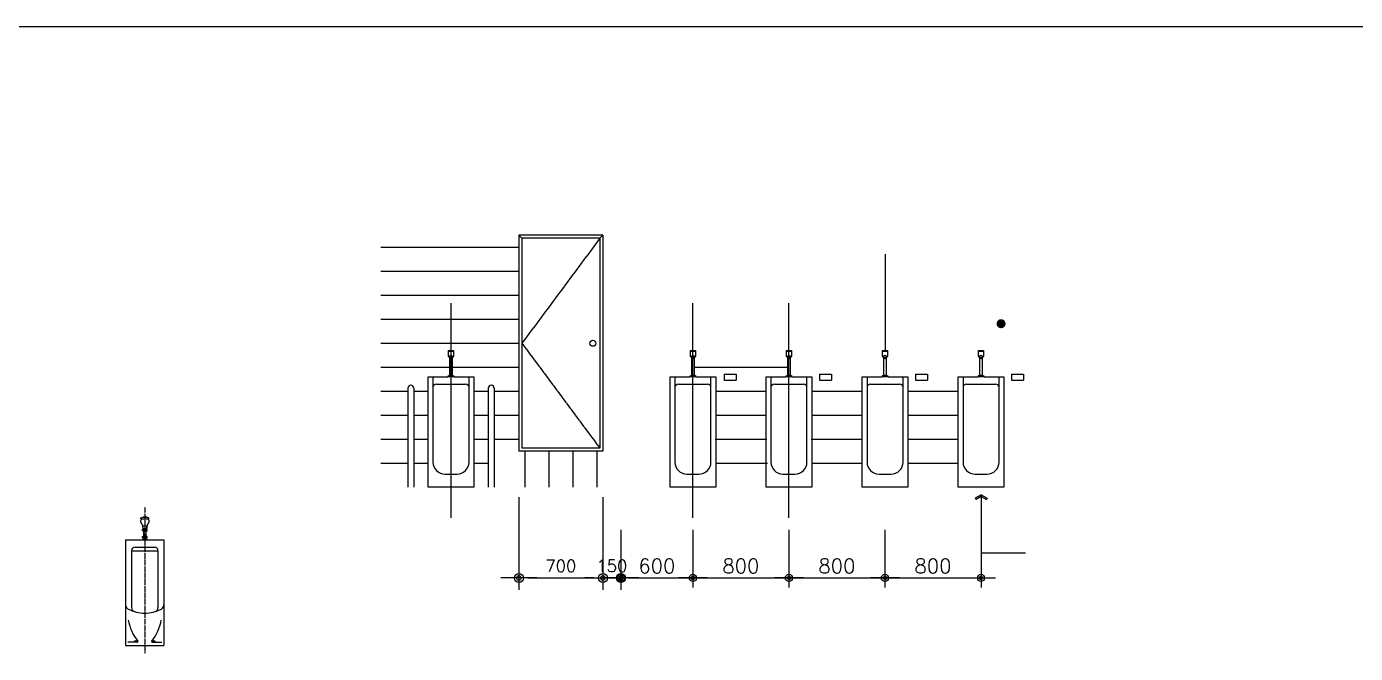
# Model space of a CAD drawing. Header units: inches. Extents: x -1249499 to 290957, y -589671 to 1013543.
# Drawn here: x -1172278 to -1161208, y 305577 to 310801 of the extents above; entities that cross this region are included whole.
import ezdxf

# ---------------------------------------------------------------- set-up
doc = ezdxf.new("R2010")
doc.units = ezdxf.units.IN
doc.header["$MEASUREMENT"] = 0
for name, pattern in [('CEN', [62, 60, -1, 0, -1]), ('CENTER', [2, 1.25, -0.25, 0.25, -0.25]), ('DASHDOT', [1, 0.5, -0.25, 0, -0.25])]:
    doc.linetypes.add(name, pattern=pattern)
for name, color, linetype in [('CEN', 1, 'CEN'), ('CENT', 1, 'CENTER'), ('DIM', 1, 'Continuous'), ('FUR', 4, 'Continuous'), ('HAT', 5, 'Continuous'), ('TOIL', 9, 'Continuous'), ('WID', 4, 'Continuous'), ('WND', 3, 'Continuous')]:
    doc.layers.add(name, color=color, linetype=linetype)
doc.styles.add('R14HS', font='romans.shx', dxfattribs={"bigfont": 'hsw.shx'})
doc.styles.get("Standard").update_dxf_attribs({"font": 'DotumChe.ttf'})
doc.dimstyles.get("Standard").update_dxf_attribs({"dimtxt": 0.18, "dimasz": 0.18, "dimexe": 0.18, "dimexo": 0.0625, "dimgap": 0.09, "dimtad": 0, "dimtih": 1, "dimtoh": 1, "dimdec": 4, "dimzin": 0, "dimdsep": 46, "dimtxsty": 'Standard', "dimcen": 0.09, "dimadec": 0, "dimazin": 0, "dimtfac": 1, "dimtdec": 4, "dimtofl": 0, "dimtmove": 0, "dimatfit": 3, "dimfxl": 1, "dimtolj": 1, "dimtzin": 0, "dimarcsym": 0})

# ---------------------------------------------------------------- blocks, each defined once
blk = doc.blocks.new('ARROW1')
for p, q in [((0, 0), (0.29, 0.5)), ((0, 0), (0.29, -0.5)), ((0.16, 0), (0.41, 0.43)), ((0.16, 0), (0.41, -0.43)), ((0.29, 0.5), (0.41, 0.43)), ((0.29, -0.5), (0.41, -0.43))]:
    blk.add_line(p, q)
blk = doc.blocks.new('2E-T203')
at = {"color": 0}
for p, q in [((20, 1130), (-20, 1130)), ((-10, 1085), (10, 1085)), ((25, 920), (-25, 920)), ((-20, 930), (20, 930)), ((-15, 935), (15, 935)), ((-120, 860), (120, 860))]:
    blk.add_line(p, q, dxfattribs=at)
blk.add_lwpolyline([(-20, 1140), (20, 1140), (20, 1090), (10, 1085), (10, 935), (15, 935), (15, 930), (20, 930), (25, 920), (190, 920), (190, 0), (-190, 0), (-190, 920), (-25, 920), (-20, 930), (-15, 930), (-15, 935), (-10, 935), (-10, 1085), (-20, 1090)], close=True, dxfattribs=at)
blk.add_lwpolyline([(-150, 920), (-150, 210, 0.414214), (-50, 110), (50, 110, 0.414214), (150, 210), (150, 920)], format="xyb", dxfattribs=at)
blk.add_circle((0, 1085), 15, dxfattribs=at)
for centre, start, end in [((-120, 830), 90, 180), ((120, 830), 0, 90)]:
    blk.add_arc(centre, 30, start, end, dxfattribs=at)
blk = doc.blocks.new('DIMDOT')
at = {"color": 0}
blk.add_line((-2, 0), (2, 0), dxfattribs=at)
for radius in [0.5, 0.25]:
    blk.add_circle((0, 0), radius, dxfattribs=at)
blk = doc.blocks.new('*D729')
at = {"layer": 'DEFPOINTS', "color": 0, "transparency": 16777216}
for p in [(-1167327, 306806), (-1166727, 306806), (-1166727, 306206)]:
    blk.add_point(p, dxfattribs=at)
at = {"layer": 'DIM', "color": 4, "transparency": 16777216}
for p, q in [((-1167327, 306606), (-1167327, 306126)), ((-1166727, 306606), (-1166727, 306126)), ((-1167267, 306206), (-1166787, 306206))]:
    blk.add_line(p, q, dxfattribs=at)
at = {"layer": 'DIM', "color": 4, "transparency": 16777216, "xscale": 60, "yscale": 60, "zscale": 60, "rotation": 180}
blk.add_blockref('DIMDOT', (-1167327, 306206), dxfattribs=at)
at = {"layer": 'DIM', "color": 4, "transparency": 16777216, "xscale": 60, "yscale": 60, "zscale": 60}
blk.add_blockref('DIMDOT', (-1166727, 306206), dxfattribs=at)
at = {"layer": 'DIM', "color": 7, "transparency": 16777216, "insert": (-1167027, 306306), "char_height": 120, "attachment_point": 5, "style": 'R14HS'}
blk.add_mtext('\\A1;600', dxfattribs=at)
blk = doc.blocks.new('*D730')
at = {"layer": 'DEFPOINTS', "color": 0, "transparency": 16777216}
for p in [(-1166727, 306806), (-1165927, 306806), (-1165927, 306206)]:
    blk.add_point(p, dxfattribs=at)
at = {"layer": 'DIM', "color": 4, "transparency": 16777216}
for p, q in [((-1166727, 306606), (-1166727, 306126)), ((-1165927, 306606), (-1165927, 306126)), ((-1166667, 306206), (-1165987, 306206))]:
    blk.add_line(p, q, dxfattribs=at)
at = {"layer": 'DIM', "color": 4, "transparency": 16777216, "xscale": 60, "yscale": 60, "zscale": 60, "rotation": 180}
blk.add_blockref('DIMDOT', (-1166727, 306206), dxfattribs=at)
at = {"layer": 'DIM', "color": 4, "transparency": 16777216, "xscale": 60, "yscale": 60, "zscale": 60}
blk.add_blockref('DIMDOT', (-1165927, 306206), dxfattribs=at)
at = {"layer": 'DIM', "color": 7, "transparency": 16777216, "insert": (-1166327, 306306), "char_height": 120, "attachment_point": 5, "style": 'R14HS'}
blk.add_mtext('\\A1;800', dxfattribs=at)
blk = doc.blocks.new('*D731')
at = {"layer": 'DEFPOINTS', "color": 0, "transparency": 16777216}
for p in [(-1165927, 306806), (-1165127, 306806), (-1165127, 306206)]:
    blk.add_point(p, dxfattribs=at)
at = {"layer": 'DIM', "color": 4, "transparency": 16777216}
for p, q in [((-1165927, 306606), (-1165927, 306126)), ((-1165127, 306606), (-1165127, 306126)), ((-1165867, 306206), (-1165187, 306206))]:
    blk.add_line(p, q, dxfattribs=at)
at = {"layer": 'DIM', "color": 4, "transparency": 16777216, "xscale": 60, "yscale": 60, "zscale": 60, "rotation": 180}
blk.add_blockref('DIMDOT', (-1165927, 306206), dxfattribs=at)
at = {"layer": 'DIM', "color": 4, "transparency": 16777216, "xscale": 60, "yscale": 60, "zscale": 60}
blk.add_blockref('DIMDOT', (-1165127, 306206), dxfattribs=at)
at = {"layer": 'DIM', "color": 7, "transparency": 16777216, "insert": (-1165527, 306306), "char_height": 120, "attachment_point": 5, "style": 'R14HS'}
blk.add_mtext('\\A1;800', dxfattribs=at)
blk = doc.blocks.new('*D732')
at = {"layer": 'DEFPOINTS', "color": 0, "transparency": 16777216}
for p in [(-1165127, 306806), (-1164327, 306806), (-1164327, 306206)]:
    blk.add_point(p, dxfattribs=at)
at = {"layer": 'DIM', "color": 4, "transparency": 16777216}
for p, q in [((-1165127, 306606), (-1165127, 306126)), ((-1164327, 306606), (-1164327, 306126)), ((-1165067, 306206), (-1164387, 306206))]:
    blk.add_line(p, q, dxfattribs=at)
at = {"layer": 'DIM', "color": 4, "transparency": 16777216, "xscale": 60, "yscale": 60, "zscale": 60, "rotation": 180}
blk.add_blockref('DIMDOT', (-1165127, 306206), dxfattribs=at)
at = {"layer": 'DIM', "color": 4, "transparency": 16777216, "xscale": 60, "yscale": 60, "zscale": 60}
blk.add_blockref('DIMDOT', (-1164327, 306206), dxfattribs=at)
at = {"layer": 'DIM', "color": 7, "transparency": 16777216, "insert": (-1164727, 306306), "char_height": 120, "attachment_point": 5, "style": 'R14HS'}
blk.add_mtext('\\A1;800', dxfattribs=at)
blk = doc.blocks.new('*D733')
at = {"layer": 'DEFPOINTS', "color": 0, "transparency": 16777216}
for p in [(-1168177, 307128), (-1167477, 307128), (-1167477, 306206)]:
    blk.add_point(p, dxfattribs=at)
at = {"layer": 'DIM', "color": 4, "transparency": 16777216}
for p, q in [((-1168177, 306878), (-1168177, 306106)), ((-1167477, 306878), (-1167477, 306106)), ((-1168102, 306206), (-1167552, 306206))]:
    blk.add_line(p, q, dxfattribs=at)
at = {"layer": 'DIM', "color": 4, "transparency": 16777216, "xscale": 75, "yscale": 75, "zscale": 75, "rotation": 180}
blk.add_blockref('DIMDOT', (-1168177, 306206), dxfattribs=at)
at = {"layer": 'DIM', "color": 4, "transparency": 16777216, "xscale": 75, "yscale": 75, "zscale": 75}
blk.add_blockref('DIMDOT', (-1167477, 306206), dxfattribs=at)
at = {"layer": 'DIM', "color": 7, "transparency": 16777216, "insert": (-1167827, 306306), "char_height": 100, "attachment_point": 5, "style": 'R14HS'}
blk.add_mtext('\\A1;700', dxfattribs=at)
blk = doc.blocks.new('*D734')
at = {"layer": 'DEFPOINTS', "color": 0, "transparency": 16777216}
for p in [(-1167477, 307128), (-1167327, 306556), (-1167327, 306206)]:
    blk.add_point(p, dxfattribs=at)
at = {"layer": 'DIM', "color": 4, "transparency": 16777216}
for p, q in [((-1167552, 306206), (-1167627, 306206)), ((-1167477, 306206), (-1167327, 306206)), ((-1167327, 306306), (-1167327, 306106)), ((-1167252, 306206), (-1167177, 306206))]:
    blk.add_line(p, q, dxfattribs=at)
at = {"layer": 'DIM', "color": 4, "transparency": 16777216, "xscale": 75, "yscale": 75, "zscale": 75}
blk.add_blockref('DIMDOT', (-1167477, 306206), dxfattribs=at)
at = {"layer": 'DIM', "color": 4, "transparency": 16777216, "xscale": 75, "yscale": 75, "zscale": 75, "rotation": 180}
blk.add_blockref('DIMDOT', (-1167327, 306206), dxfattribs=at)
at = {"layer": 'DIM', "color": 7, "transparency": 16777216, "insert": (-1167402, 306306), "char_height": 100, "attachment_point": 5, "style": 'R14HS'}
blk.add_mtext('\\A1;150', dxfattribs=at)

msp = doc.modelspace()

# ---------------------------------------------------------------- linework, layer by layer
at = {"color": 6}
msp.add_line((-1193392, 310801), (-803046.5, 310801), dxfattribs=at)
at = {"layer": 'CEN'}
for p, q in [((-1167501.6, 309036.8), (-1168151.6, 308161.8)), ((-1168742.3, 306708.2), (-1168742.3, 308495.9)), ((-1166726.6, 306708.2), (-1166726.6, 308495.9)), ((-1165926.6, 306708.2), (-1165926.6, 308495.9)), ((-1168151.6, 308161.8), (-1167501.6, 307286.8))]:
    msp.add_line(p, q, dxfattribs=at)
at = {"layer": 'CENT', "linetype": 'DASHDOT'}
msp.add_line((-1171293.4, 306796.2), (-1171293.4, 305577), dxfattribs=at)
at = {"layer": 'DIM', "const_width": 37.5}
msp.add_lwpolyline([(-1164178.6, 308324.8, 1), (-1164141.1, 308324.8, 1)], format="xyb", close=True, dxfattribs=at)
at = {"layer": 'DIM'}
msp.add_lwpolyline([(-1164325.1, 306891.8), (-1164325.1, 306416), (-1163955.1, 306416)], dxfattribs=at)
at = {"layer": 'FUR', "color": 4}
for p, q in [((-1165106.6, 308091.8), (-1165146.6, 308091.8)), ((-1164306.6, 308091.8), (-1164346.6, 308091.8)), ((-1165136.6, 308046.8), (-1165116.6, 308046.8)), ((-1164336.6, 308046.8), (-1164316.6, 308046.8)), ((-1165101.6, 307881.8), (-1165151.6, 307881.8)), ((-1165146.6, 307891.8), (-1165106.6, 307891.8)), ((-1165141.6, 307896.8), (-1165111.6, 307896.8)), ((-1164873.7, 307905.6), (-1164873.7, 307855.6)), ((-1164301.6, 307881.8), (-1164351.6, 307881.8)), ((-1164346.6, 307891.8), (-1164306.6, 307891.8)), ((-1164341.6, 307896.8), (-1164311.6, 307896.8)), ((-1165246.6, 307821.8), (-1165006.6, 307821.8)), ((-1164446.6, 307821.8), (-1164206.6, 307821.8))]:
    msp.add_line(p, q, dxfattribs=at)
at = {"layer": 'FUR'}
for p, q in [((-1166467.1, 307905.6), (-1166467.1, 307855.6)), ((-1166467.1, 307905.6), (-1166367.1, 307905.6)), ((-1166367.1, 307905.6), (-1166367.1, 307855.6)), ((-1165673.7, 307905.6), (-1165673.7, 307855.6)), ((-1165673.7, 307905.6), (-1165573.7, 307905.6)), ((-1165573.7, 307905.6), (-1165573.7, 307855.6)), ((-1164873.7, 307905.6), (-1164773.7, 307905.6)), ((-1164773.7, 307905.6), (-1164773.7, 307855.6)), ((-1164073.7, 307905.6), (-1164073.7, 307855.6)), ((-1164073.7, 307905.6), (-1163973.7, 307905.6)), ((-1163973.7, 307905.6), (-1163973.7, 307855.6)), ((-1166467.1, 307855.6), (-1166367.1, 307855.6)), ((-1165673.7, 307855.6), (-1165573.7, 307855.6)), ((-1164873.7, 307855.6), (-1164773.7, 307855.6)), ((-1164073.7, 307855.6), (-1163973.7, 307855.6))]:
    msp.add_line(p, q, dxfattribs=at)
at = {"layer": 'FUR', "color": 4}
for points in [[(-1165146.6, 308101.8), (-1165106.6, 308101.8), (-1165106.6, 308051.8), (-1165116.6, 308046.8), (-1165116.6, 307896.8), (-1165111.6, 307896.8), (-1165111.6, 307891.8), (-1165106.6, 307891.8), (-1165101.6, 307881.8), (-1164936.6, 307881.8), (-1164936.6, 306961.8), (-1165316.6, 306961.8), (-1165316.6, 307881.8), (-1165151.6, 307881.8), (-1165146.6, 307891.8), (-1165141.6, 307891.8), (-1165141.6, 307896.8), (-1165136.6, 307896.8), (-1165136.6, 308046.8), (-1165146.6, 308051.8)], [(-1164346.6, 308101.8), (-1164306.6, 308101.8), (-1164306.6, 308051.8), (-1164316.6, 308046.8), (-1164316.6, 307896.8), (-1164311.6, 307896.8), (-1164311.6, 307891.8), (-1164306.6, 307891.8), (-1164301.6, 307881.8), (-1164136.6, 307881.8), (-1164136.6, 306961.8), (-1164516.6, 306961.8), (-1164516.6, 307881.8), (-1164351.6, 307881.8), (-1164346.6, 307891.8), (-1164341.6, 307891.8), (-1164341.6, 307896.8), (-1164336.6, 307896.8), (-1164336.6, 308046.8), (-1164346.6, 308051.8)]]:
    msp.add_lwpolyline(points, close=True, dxfattribs=at)
for points in [[(-1165276.6, 307881.8), (-1165276.6, 307171.8, 0.4142136), (-1165176.6, 307071.8), (-1165076.6, 307071.8, 0.4142136), (-1164976.6, 307171.8), (-1164976.6, 307881.8)], [(-1164476.6, 307881.8), (-1164476.6, 307171.8, 0.4142136), (-1164376.6, 307071.8), (-1164276.6, 307071.8, 0.4142136), (-1164176.6, 307171.8), (-1164176.6, 307881.8)]]:
    msp.add_lwpolyline(points, format="xyb", dxfattribs=at)
at = {"layer": 'FUR'}
msp.add_circle((-1167560.6, 308161.8), 25, dxfattribs=at)
at = {"layer": 'FUR', "color": 4}
for centre in [(-1165126.6, 308046.8), (-1164326.6, 308046.8)]:
    msp.add_circle(centre, 15, dxfattribs=at)
for centre, start, end in [((-1165246.6, 307791.8), 90, 180), ((-1165006.6, 307791.8), 0, 90), ((-1164446.6, 307791.8), 90, 180), ((-1164206.6, 307791.8), 0, 90)]:
    msp.add_arc(centre, 30, start, end, dxfattribs=at)
at = {"layer": 'HAT'}
for p, q in [((-1169326.6, 308961.8), (-1168176.6, 308961.8)), ((-1165126.6, 308904.2), (-1165126.6, 308101.8)), ((-1169326.6, 308761.8), (-1168176.6, 308761.8)), ((-1169326.6, 308561.8), (-1168176.6, 308561.8)), ((-1169326.6, 308361.8), (-1168176.6, 308361.8)), ((-1169326.6, 308161.8), (-1168176.6, 308161.8)), ((-1169326.6, 307961.8), (-1168751.2, 307961.8)), ((-1168733.6, 307961.8), (-1168176.6, 307961.8)), ((-1166717.4, 307961.8), (-1165936.6, 307961.8)), ((-1169326.6, 307761.8), (-1169102.2, 307761.8)), ((-1169052.2, 307761.8), (-1168932.4, 307761.8)), ((-1168551.6, 307761.8), (-1168432.3, 307761.8)), ((-1168382.3, 307761.8), (-1168176.6, 307761.8)), ((-1166535.5, 307761.8), (-1166113.6, 307761.8)), ((-1165734.2, 307761.8), (-1165316.6, 307761.8)), ((-1164936.6, 307761.8), (-1164516.6, 307761.8)), ((-1169326.6, 307561.8), (-1169102.2, 307561.8)), ((-1169052.2, 307561.8), (-1168928.5, 307561.8)), ((-1168551.8, 307561.8), (-1168432.3, 307561.8)), ((-1168382.3, 307561.8), (-1168176.6, 307561.8)), ((-1166535.5, 307561.8), (-1166119.2, 307561.8)), ((-1165739.7, 307561.8), (-1165316.6, 307561.8)), ((-1164936.6, 307561.8), (-1164516.6, 307561.8)), ((-1169326.6, 307361.8), (-1169102.2, 307361.8)), ((-1169052.2, 307361.8), (-1168932.7, 307361.8)), ((-1168549.6, 307361.8), (-1168432.3, 307361.8)), ((-1168382.3, 307361.8), (-1168176.6, 307361.8)), ((-1166541, 307361.8), (-1166110, 307361.8)), ((-1165741.5, 307361.8), (-1165316.6, 307361.8)), ((-1164936.6, 307361.8), (-1164516.6, 307361.8)), ((-1168126.6, 307261.8), (-1168126.6, 306961.8)), ((-1167926.6, 307261.8), (-1167926.6, 306961.8)), ((-1167726.6, 307261.8), (-1167726.6, 306961.8)), ((-1167526.6, 307261.8), (-1167526.6, 306961.8)), ((-1169326.6, 307161.8), (-1169102.2, 307161.8)), ((-1169052.2, 307161.8), (-1168932.7, 307161.8)), ((-1168551.8, 307161.8), (-1168432.3, 307161.8)), ((-1166533.7, 307161.8), (-1166106.3, 307161.8)), ((-1165734.2, 307161.8), (-1165316.6, 307161.8)), ((-1164936.6, 307161.8), (-1164516.6, 307161.8))]:
    msp.add_line(p, q, dxfattribs=at)
at = {"layer": 'TOIL', "linetype": 'Continuous'}
for p, q in [((-1171326.4, 306706.5), (-1171306.5, 306711.5)), ((-1171326.4, 306698.5), (-1171326.4, 306706.5)), ((-1171326.4, 306698.5), (-1171319.8, 306698.5)), ((-1171319.8, 306698.5), (-1171266.3, 306698.5)), ((-1171312.4, 306646.6), (-1171308.7, 306609.2)), ((-1171306.5, 306715.5), (-1171293.4, 306715.5)), ((-1171306.5, 306711.5), (-1171306.5, 306715.5)), ((-1171306.5, 306711.5), (-1171280.3, 306711.5)), ((-1171280.3, 306715.5), (-1171293.4, 306715.5)), ((-1171280.3, 306711.5), (-1171280.3, 306715.5)), ((-1171260.3, 306706.5), (-1171280.3, 306711.5)), ((-1171274.3, 306646.6), (-1171278.1, 306609.2)), ((-1171260.3, 306698.5), (-1171267, 306698.5)), ((-1171260.3, 306698.5), (-1171260.3, 306706.5)), ((-1171453.4, 306523.3), (-1171453.4, 305643.3)), ((-1171453.4, 306523.3), (-1171133.4, 306523.3)), ((-1171403.4, 306433.3), (-1171403.4, 305959.2)), ((-1171403.4, 306433.3), (-1171183.4, 306433.3)), ((-1171373.4, 306463.3), (-1171213.4, 306463.3)), ((-1171183.4, 306433.3), (-1171183.4, 305959.2)), ((-1171133.4, 306523.3), (-1171133.4, 305643.3)), ((-1171355.8, 305670.3), (-1171435.8, 305670.3)), ((-1171231, 305670.3), (-1171201, 305670.3)), ((-1171201, 305670.3), (-1171181, 305670.3)), ((-1171181, 305670.3), (-1171161, 305670.3)), ((-1171161, 305670.3), (-1171151, 305670.3))]:
    msp.add_line(p, q, dxfattribs=at)
at = {"layer": 'TOIL'}
for p, q in [((-1171313.2, 306609.2), (-1171293.4, 306609.2)), ((-1171313.2, 306597.5), (-1171313.2, 306609.2)), ((-1171293.4, 306597.5), (-1171313.2, 306597.5)), ((-1171313.2, 306539.3), (-1171313.2, 306551.1)), ((-1171313.2, 306551.1), (-1171293.4, 306551.1)), ((-1171293.4, 306539.3), (-1171313.2, 306539.3)), ((-1171305.2, 306597.5), (-1171305.2, 306609.2)), ((-1171305.2, 306539.3), (-1171305.2, 306551.1)), ((-1171303.4, 306597.5), (-1171303.4, 306551.1)), ((-1171303.4, 306539.3), (-1171303.4, 306532.8)), ((-1171273.5, 306609.2), (-1171293.4, 306609.2)), ((-1171293.4, 306597.5), (-1171273.5, 306597.5)), ((-1171273.5, 306551.1), (-1171293.4, 306551.1)), ((-1171293.4, 306539.3), (-1171273.5, 306539.3)), ((-1171283.4, 306597.5), (-1171283.4, 306551.1)), ((-1171283.4, 306539.3), (-1171283.4, 306532.8)), ((-1171281.5, 306597.5), (-1171281.5, 306609.2)), ((-1171281.5, 306539.3), (-1171281.5, 306551.1)), ((-1171273.5, 306597.5), (-1171273.5, 306609.2)), ((-1171273.5, 306539.3), (-1171273.5, 306551.1)), ((-1171293.4, 306532.8), (-1171303.4, 306532.8)), ((-1171293.4, 306532.8), (-1171283.4, 306532.8)), ((-1171453.4, 305643.3), (-1171133.4, 305643.3))]:
    msp.add_line(p, q, dxfattribs=at)
at = {"layer": 'TOIL', "linetype": 'Continuous'}
for points in [[(-1171320.4, 306698.5, 0), (-1171321.7, 306695.5, 0), (-1171323.1, 306692.5, 0), (-1171324.6, 306689.5, 0), (-1171326, 306686.6, 0), (-1171327.2, 306683.6, 0), (-1171328, 306680.6, 0), (-1171328.4, 306677.6, 0), (-1171328.2, 306674.6, 0), (-1171327.4, 306671.6, 0), (-1171326.2, 306668.6, 0), (-1171324.7, 306665.7, 0), (-1171323, 306662.8, 0), (-1171321.2, 306660, 0), (-1171319.4, 306657.2, 0), (-1171317.6, 306654.6, 0), (-1171315.9, 306651.9, 0), (-1171314.2, 306649.3, 0), (-1171312.4, 306646.6, 0)], [(-1171266.3, 306698.5, 0), (-1171265.1, 306695.5, 0), (-1171263.6, 306692.5, 0), (-1171262.1, 306689.5, 0), (-1171260.7, 306686.6, 0), (-1171259.5, 306683.6, 0), (-1171258.7, 306680.6, 0), (-1171258.3, 306677.6, 0), (-1171258.6, 306674.6, 0), (-1171259.4, 306671.6, 0), (-1171260.6, 306668.6, 0), (-1171262.1, 306665.7, 0), (-1171263.8, 306662.8, 0), (-1171265.6, 306660, 0), (-1171267.3, 306657.2, 0), (-1171269.1, 306654.6, 0), (-1171270.8, 306651.9, 0), (-1171272.6, 306649.3, 0), (-1171274.3, 306646.6, 0)]]:
    msp.add_polyline3d(points, dxfattribs=at)
msp.add_circle((-1171293.4, 306629.5), 15, dxfattribs=at)
for centre, radius, start, end in [((-1171373.4, 306433.3), 30, 90, 180), ((-1171213.4, 306433.3), 30, 0, 90), ((-1171413.4, 305982.7), 40, 180, 242.51358), ((-1171173.4, 305982.7), 40, 297.48642, 0), ((-1171293.4, 306213.3), 300, 242.51358, 270), ((-1171368.4, 305959.2), 35, 180, 253.55951), ((-1171293.4, 306213.3), 300, 270, 297.48642), ((-1171218.4, 305959.2), 35, 286.44049, 0), ((-1171033.7, 305926.4), 403.4, 190.15602, 217.94251), ((-1171553, 305926.4), 403.4, 322.05749, 349.84398), ((-1171355.8, 305675.3), 5, 270.00012, 37.94273), ((-1171231, 305675.3), 5, 142.05727, 269.99988)]:
    msp.add_arc(centre, radius, start, end, dxfattribs=at)
at = {"layer": 'TOIL'}
for centre, radius, start, end in [((-1171303.4, 306523.3), 9.45, 90, 180), ((-1171283.4, 306523.3), 9.45, 0, 90), ((-1171370.4, 305669.7), 11.5, 2.90989, 177.09011), ((-1171216.3, 305669.7), 11.5, 2.90989, 177.09011)]:
    msp.add_arc(centre, radius, start, end, dxfattribs=at)
at = {"layer": 'WID', "color": 4}
for p, q in [((-1169102.2, 307787), (-1169102.2, 306961.8)), ((-1169052.2, 307787), (-1169052.2, 306961.8)), ((-1168432.3, 307787), (-1168432.3, 306961.8)), ((-1168382.3, 307787), (-1168382.3, 306961.8))]:
    msp.add_line(p, q, dxfattribs=at)
at = {"layer": 'WID'}
for centre in [(-1169077.2, 307787), (-1168407.3, 307787)]:
    msp.add_arc(centre, 25, 0, 180, dxfattribs=at)
at = {"layer": 'WND'}
for p, q in [((-1168176.6, 309061.8), (-1168176.6, 307261.8)), ((-1167476.6, 309061.8), (-1168176.6, 309061.8)), ((-1168151.6, 309036.8), (-1168176.6, 309061.8)), ((-1167501.6, 309036.8), (-1168151.6, 309036.8)), ((-1168151.6, 309036.8), (-1168151.6, 307286.8)), ((-1167501.6, 309036.8), (-1167476.6, 309061.8)), ((-1167501.6, 309036.8), (-1167501.6, 307286.8)), ((-1167476.6, 309061.8), (-1167476.6, 307261.8)), ((-1167476.6, 307261.8), (-1168176.6, 307261.8)), ((-1167501.6, 307286.8), (-1168151.6, 307286.8))]:
    msp.add_line(p, q, dxfattribs=at)

# ---------------------------------------------------------------- block references
at = {"layer": 'DIM', "xscale": 100, "yscale": 100, "zscale": 100, "rotation": 270}
msp.add_blockref('ARROW1', (-1164325.1, 306900), dxfattribs=at)
at = {"layer": 'FUR'}
for p in [(-1168742.3, 306961.8), (-1166726.6, 306961.8), (-1165926.6, 306961.8)]:
    msp.add_blockref('2E-T203', p, dxfattribs=at)

# ---------------------------------------------------------------- dimensions: what is measured, and where the dimension line sits
at = {"layer": 'DIM'}
for base, p1, p2, override, picture, middle in [((-1167476.6, 306205.7), (-1168176.6, 307127.8), (-1167476.6, 307127.8), {"dimscale": 50, "dimtxt": 2, "dimasz": 1.5, "dimexe": 2, "dimexo": 5, "dimgap": 1, "dimtad": 1, "dimtih": 0, "dimtoh": 0, "dimdec": 0, "dimtxsty": 'R14HS', "dimblk": 'DIMDOT', "dimblk1": 'DIMDOT', "dimblk2": 'DIMDOT', "dimsah": 1, "dimcen": 0, "dimdle": 2, "dimclrd": 4, "dimclre": 4, "dimclrt": 7, "dimtdec": 0, "dimtix": 1, "dimtofl": 1, "dimtmove": 2}, '*D733', (-1167826.6, 306305.7)), ((-1167326.6, 306205.7), (-1167476.6, 307127.8), (-1167326.6, 306555.8), {"dimscale": 50, "dimtxt": 2, "dimasz": 1.5, "dimexe": 2, "dimexo": 5, "dimgap": 1, "dimtad": 1, "dimtih": 0, "dimtoh": 0, "dimdec": 0, "dimtxsty": 'R14HS', "dimblk": 'DIMDOT', "dimblk1": 'DIMDOT', "dimblk2": 'DIMDOT', "dimsah": 1, "dimcen": 0, "dimdle": 2, "dimse1": 1, "dimclrd": 4, "dimclre": 4, "dimclrt": 7, "dimtdec": 0, "dimtix": 1, "dimtofl": 1, "dimtmove": 2}, '*D734', (-1167401.6, 306305.7))]:
    dim = msp.add_linear_dim(base=base, p1=p1, p2=p2, dimstyle='Standard', override=override, dxfattribs=at)
    dim.commit()
    dim.dimension.update_dxf_attribs({"geometry": picture, "text_midpoint": middle})
for base, p1, p2, picture, middle in [((-1166726.6, 306205.7), (-1167326.6, 306805.9), (-1166726.6, 306805.9), '*D729', (-1167026.6, 306305.7)), ((-1165926.6, 306205.7), (-1166726.6, 306805.9), (-1165926.6, 306805.9), '*D730', (-1166326.6, 306305.7)), ((-1165126.6, 306205.7), (-1165926.6, 306805.9), (-1165126.6, 306805.9), '*D731', (-1165526.6, 306305.7)), ((-1164326.6, 306205.7), (-1165126.6, 306805.9), (-1164326.6, 306805.9), '*D732', (-1164726.6, 306305.7))]:
    dim = msp.add_linear_dim(base=base, p1=p1, p2=p2, angle=180, dimstyle='Standard', override={"dimscale": 40, "dimtxt": 3, "dimasz": 1.5, "dimexe": 2, "dimexo": 5, "dimgap": 1, "dimtad": 1, "dimtih": 0, "dimtoh": 0, "dimdec": 0, "dimtxsty": 'R14HS', "dimblk": 'DIMDOT', "dimblk1": 'DIMDOT', "dimblk2": 'DIMDOT', "dimsah": 1, "dimcen": 0, "dimdle": 2, "dimclrd": 4, "dimclre": 4, "dimclrt": 7, "dimtdec": 0, "dimtix": 1, "dimtofl": 1, "dimtmove": 2}, dxfattribs=at)
    dim.commit()
    dim.dimension.update_dxf_attribs({"geometry": picture, "text_midpoint": middle})

doc.saveas('drawing.dxf')
